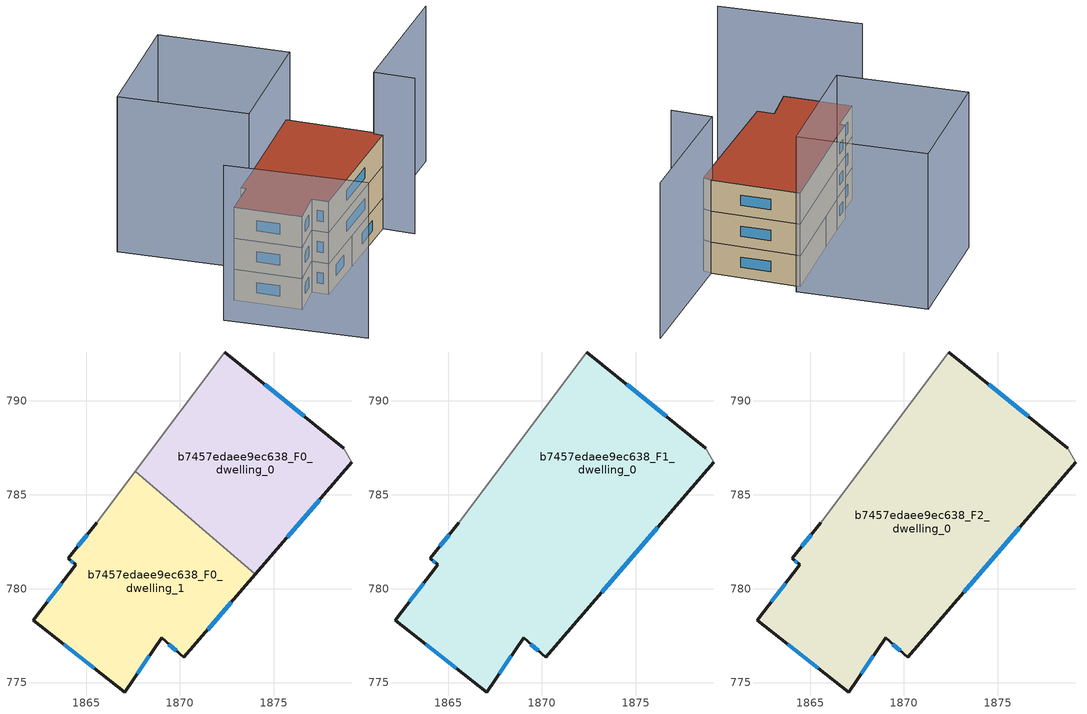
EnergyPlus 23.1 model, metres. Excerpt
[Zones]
b7457edaee9ec638_F0_dwelling_0
 floor ground (EU_floor_Construction): 1878.72,787.48 1879.16,786.73 1874.01,780.76 1867.63,786.25 1872.4,792.61 z0
 wall outside (EU_wall_Construction): 1874.01,780.76 1879.16,786.73 / 1878.72,787.48 1872.4,792.61 z0:3
 wall adiabatic (EU_wall_Construction): 1879.16,786.73 1878.72,787.48 / 1872.4,792.61 1867.63,786.25 z0:3
 wall to b7457edaee9ec638_F0_dwelling_1 (EU_wall_Construction): 1867.63,786.25 1874,780.76 z0:3
 window (EU_Window_Construction): 1875.72,782.75 1877.44,784.74 / 1876.61,789.19 1874.5,790.9 z1:2
b7457edaee9ec638_F0_dwelling_1
 floor ground (EU_floor_Construction): 1874.01,780.76 1870.21,776.36 1869.02,777.38 1867.07,774.5 1862.18,778.33 1864.46,781.27 1864.05,781.62 1865.58,783.52 1867.63,786.25 z0
 wall outside (EU_wall_Construction): 1865.58,783.52 1864.05,781.62 1864.46,781.27 1862.18,778.33 1867.07,774.5 1869.02,777.38 1870.21,776.36 1874.01,780.76 z0:3
 wall adiabatic (EU_wall_Construction): 1867.63,786.25 1865.58,783.52 z0:3
 window (EU_Window_Construction): 1871.47,777.82 1872.74,779.29 / 1869.41,777.04 1869.81,776.7 / 1867.72,775.46 1868.37,776.42 / 1863.81,777.05 1865.44,775.77 / 1863.7,780.29 1862.94,779.31 / 1864.18,781.5 1864.32,781.38 / 1865.07,782.88 1864.56,782.25 z1:2
b7457edaee9ec638_F1_dwelling_0
 floor to b7457edaee9ec638_F0_dwelling_0 (EU_floor_Construction): 1878.72,787.48 1879.16,786.73 1874,780.76 1867.63,786.25 1872.4,792.61 z3
 floor to b7457edaee9ec638_F0_dwelling_1 (EU_floor_Construction): 1874,780.76 1870.21,776.36 1869.02,777.38 1867.07,774.5 1862.18,778.33 1864.46,781.27 1864.05,781.62 1865.58,783.52 1867.63,786.25 z3
 wall outside (EU_wall_Construction): 1865.58,783.52 1864.05,781.62 1864.46,781.27 1862.18,778.33 1867.07,774.5 1869.02,777.38 1870.21,776.36 1879.16,786.73 / 1878.72,787.48 1872.4,792.61 z3:6
 wall adiabatic (EU_wall_Construction): 1872.4,792.61 1865.58,783.52 / 1879.16,786.73 1878.72,787.48 z3:6
 window (EU_Window_Construction): 1867.72,775.46 1868.37,776.42 / 1863.81,777.05 1865.44,775.77 / 1863.7,780.29 1862.94,779.31 / 1864.18,781.5 1864.32,781.38 / 1865.07,782.88 1864.56,782.25 / 1876.61,789.19 1874.5,790.9 / 1873.19,779.81 1876.18,783.27 / 1869.41,777.04 1869.81,776.7 z4:5
b7457edaee9ec638_F2_dwelling_0
 floor to b7457edaee9ec638_F1_dwelling_0 (EU_floor_Construction): 1878.72,787.48 1879.16,786.73 1870.21,776.36 1869.02,777.38 1867.07,774.5 1862.18,778.33 1864.46,781.27 1864.05,781.62 1865.58,783.52 1872.4,792.61 z6
 wall outside (EU_wall_Construction): 1865.58,783.52 1864.05,781.62 1864.46,781.27 1862.18,778.33 1867.07,774.5 1869.02,777.38 1870.21,776.36 1879.16,786.73 / 1878.72,787.48 1872.4,792.61 z6:9
 wall adiabatic (EU_wall_Construction): 1872.4,792.61 1865.58,783.52 / 1879.16,786.73 1878.72,787.48 z6:9
 window (EU_Window_Construction): 1867.72,775.46 1868.37,776.42 / 1863.81,777.05 1865.44,775.77 / 1863.7,780.29 1862.94,779.31 / 1864.18,781.5 1864.32,781.38 / 1865.07,782.88 1864.56,782.25 / 1876.61,789.19 1874.5,790.9 / 1873.19,779.81 1876.18,783.27 / 1869.41,777.04 1869.81,776.7 z7:8
 roof outside (EU_roof_Construction): 1870.21,776.36 1879.16,786.73 1878.72,787.48 1872.4,792.61 1865.58,783.52 1864.05,781.62 1864.46,781.27 1862.18,778.33 1867.07,774.5 1869.02,777.38 z9
shading: 1859.97,775 1870.44,767.33 / 1881.39,784.85 1878.53,787.25 / 1878.53,787.25 1887.27,797.63 / 1865.58,783.52 1856.09,790.68 / 1856.09,790.68 1863.59,800.62 / 1863.59,800.62 1873.08,793.46 / 1873.08,793.46 1865.58,783.52 z0:15
[Building]
EU S2 Campaign: North Axis=0; Terrain=City; Solar Distribution=FullExterior
[Site:Location]
Bologna: Latitude=44.5; Longitude=11.25; Time Zone=1; Elevation=37
[SizingPeriod:WeatherFileDays]
AnnualSizingPeriod: Begin Month=1; Begin Day of Month=1; End Month=12; End Day of Month=31; Day of Week for Start Day=Monday; Use Weather File Daylight Saving Period=No; Use Weather File Rain and Snow Indicators=No
[MATERIAL]
EU_InternalMass_Material: Roughness=MediumRough; Thickness=0.1; Conductivity=1; Density=1800; Specific Heat=900; Thermal Absorptance=0.9; Solar Absorptance=0.7; Visible Absorptance=0.7
[MATERIAL:NOMASS] Roughness=MediumRough; Thermal Absorptance=0.9; Solar Absorptance=0.7; Visible Absorptance=0.7
Name | Thermal Resistance
EU_wall_NoMass | 0.937881
EU_roof_NoMass | 0.548572
EU_floor_NoMass | 0.71348
[WINDOWMATERIAL:SIMPLEGLAZINGSYSTEM]
EU_Window_SimpleGlazing: UFactor=4.25633; Solar Heat Gain Coefficient=0.85; Visible Transmittance=0.85
[CONSTRUCTION]
EU_wall_Construction: EU_wall_NoMass
EU_roof_Construction: EU_roof_NoMass
EU_floor_Construction: EU_floor_NoMass
EU_Window_Construction: EU_Window_SimpleGlazing
EU_InternalMass_Construction: EU_InternalMass_Material
[ZONE] Type=1; Multiplier=1; Ceiling Height=autocalculate; Floor Area=autocalculate; Part of Total Floor Area=Yes
Name | Volume
b7457edaee9ec638_F0_dwelling_0 | 209.758
b7457edaee9ec638_F1_dwelling_0 | 419.517
b7457edaee9ec638_F2_dwelling_0 | 419.528
b7457edaee9ec638_F0_dwelling_1 | 209.757
[INTERNALMASS] Construction=EU_InternalMass_Construction
Name | Zone or ZoneList | Surface Area
b7457edaee9ec638_F0_dwelling_0_EU_InternalMass | b7457edaee9ec638_F0_dwelling_0 | 69.9194
b7457edaee9ec638_F0_dwelling_1_EU_InternalMass | b7457edaee9ec638_F0_dwelling_1 | 69.9173
b7457edaee9ec638_F1_dwelling_0_EU_InternalMass | b7457edaee9ec638_F1_dwelling_0 | 139.842
b7457edaee9ec638_F2_dwelling_0_EU_InternalMass | b7457edaee9ec638_F2_dwelling_0 | 139.842
[OTHEREQUIPMENT] Fuel Type=Electricity; Design Level Calculation Method=Watts/Area; Power per Zone Floor Area=1; Fraction Latent=0; Fraction Radiant=0; Fraction Lost=0; Carbon Dioxide Generation Rate=0; EndUse Subcategory=EU_Step8_InternalGains
Name | Zone or ZoneList or Space or SpaceList | Schedule
EU_Step8_InternalGain_b7457edaee9ec638_F0_dwelling_0_f000 | b7457edaee9ec638_F0_dwelling_0 | EU_Step8_GainSchedule_b7457edaee9ec638_F0_dwelling_0_f000
EU_Step8_InternalGain_b7457edaee9ec638_F0_dwelling_1_f000 | b7457edaee9ec638_F0_dwelling_1 | EU_Step8_GainSchedule_b7457edaee9ec638_F0_dwelling_1_f000
EU_Step8_InternalGain_b7457edaee9ec638_F1_dwelling_0_f000 | b7457edaee9ec638_F1_dwelling_0 | EU_Step8_GainSchedule_b7457edaee9ec638_F1_dwelling_0_f000
EU_Step8_InternalGain_b7457edaee9ec638_F2_dwelling_0_f000 | b7457edaee9ec638_F2_dwelling_0 | EU_Step8_GainSchedule_b7457edaee9ec638_F2_dwelling_0_f000
[ZONEVENTILATION:DESIGNFLOWRATE] Schedule=EU_AlwaysOn; Design Flow Rate Calculation Method=AirChanges/Hour; Air Changes per Hour=0.687892; Ventilation Type=Natural; Fan Pressure Rise=0; Fan Total Efficiency=1; Constant Term Coefficient=1; Temperature Term Coefficient=0; Velocity Term Coefficient=0; Velocity Squared Term Coefficient=0; Minimum Indoor Temperature=-100; Maximum Indoor Temperature=100; Delta Temperature=-100; Minimum Outdoor Temperature=-100; Maximum Outdoor Temperature=100; Maximum Wind Speed=40
Name | Zone or ZoneList or Space or SpaceList
EU_ConstantAir_b7457edaee9ec638_F0_dwelling_0 | b7457edaee9ec638_F0_dwelling_0
EU_ConstantAir_b7457edaee9ec638_F0_dwelling_1 | b7457edaee9ec638_F0_dwelling_1
EU_ConstantAir_b7457edaee9ec638_F1_dwelling_0 | b7457edaee9ec638_F1_dwelling_0
EU_ConstantAir_b7457edaee9ec638_F2_dwelling_0 | b7457edaee9ec638_F2_dwelling_0
[HVACTEMPLATE:THERMOSTAT] Constant Heating Setpoint=20; Constant Cooling Setpoint=50
EU_HeatOnly_b7457edaee9ec638_F0_dwelling_0; EU_HeatOnly_b7457edaee9ec638_F0_dwelling_1; EU_HeatOnly_b7457edaee9ec638_F1_dwelling_0; EU_HeatOnly_b7457edaee9ec638_F2_dwelling_0
[HVACTEMPLATE:ZONE:IDEALLOADSAIRSYSTEM] System Availability Schedule=EU_AlwaysOn; Maximum Heating Supply Air Temperature=50; Minimum Cooling Supply Air Temperature=13; Maximum Heating Supply Air Humidity Ratio=0.0156; Minimum Cooling Supply Air Humidity Ratio=0.0077; Heating Limit=NoLimit; Cooling Limit=NoLimit; Heating Availability Schedule=EU_AlwaysOn; Cooling Availability Schedule=EU_CoolingOff; Dehumidification Control Type=ConstantSensibleHeatRatio; Cooling Sensible Heat Ratio=0.7; Dehumidification Setpoint=60; Humidification Control Type=None; Humidification Setpoint=30; Outdoor Air Method=None; Outdoor Air Flow Rate per Person=0.00944; Outdoor Air Flow Rate per Zone Floor Area=0; Outdoor Air Flow Rate per Zone=0; Demand Controlled Ventilation Type=None; Outdoor Air Economizer Type=NoEconomizer; Heat Recovery Type=None; Sensible Heat Recovery Effectiveness=0.7; Latent Heat Recovery Effectiveness=0.65
Name | Template Thermostat
b7457edaee9ec638_F0_dwelling_0 | EU_HeatOnly_b7457edaee9ec638_F0_dwelling_0
b7457edaee9ec638_F0_dwelling_1 | EU_HeatOnly_b7457edaee9ec638_F0_dwelling_1
b7457edaee9ec638_F1_dwelling_0 | EU_HeatOnly_b7457edaee9ec638_F1_dwelling_0
b7457edaee9ec638_F2_dwelling_0 | EU_HeatOnly_b7457edaee9ec638_F2_dwelling_0
[SIZING:ZONE] Zone Cooling Design Supply Air Temperature Input Method=SupplyAirTemperature; Zone Cooling Design Supply Air Temperature=13; Zone Heating Design Supply Air Temperature Input Method=SupplyAirTemperature; Zone Heating Design Supply Air Temperature=50; Zone Cooling Design Supply Air Humidity Ratio=0.008; Zone Heating Design Supply Air Humidity Ratio=0.008; Cooling Design Air Flow Method=DesignDay; Cooling Design Air Flow Rate=0; Cooling Minimum Air Flow per Zone Floor Area=0.000762; Cooling Minimum Air Flow=0; Cooling Minimum Air Flow Fraction=0.2; Heating Design Air Flow Method=DesignDay; Heating Design Air Flow Rate=0; Heating Maximum Air Flow per Zone Floor Area=0.002032; Heating Maximum Air Flow=0.141576; Heating Maximum Air Flow Fraction=0.3; Account for Dedicated Outdoor Air System=No; Dedicated Outdoor Air System Control Strategy=NeutralSupplyAir; Dedicated Outdoor Air Low Setpoint Temperature for Design=autosize; Dedicated Outdoor Air High Setpoint Temperature for Design=autosize; Zone Load Sizing Method=Sensible Load Only No Latent Load; Zone Latent Cooling Design Supply Air Humidity Ratio Input Method=HumidityRatioDifference; Zone Cooling Design Supply Air Humidity Ratio Difference=0.005; Zone Latent Heating Design Supply Air Humidity Ratio Input Method=HumidityRatioDifference; Zone Humidification Design Supply Air Humidity Ratio Difference=0.005
b7457edaee9ec638_F0_dwelling_0; b7457edaee9ec638_F0_dwelling_1; b7457edaee9ec638_F1_dwelling_0; b7457edaee9ec638_F2_dwelling_0
[SCHEDULE:CONSTANT]
Name | Hourly Value
EU_AlwaysOn | 1
EU_CoolingOff | 0
[SCHEDULE:FILE] Column Number=1; Rows to Skip at Top=0; Number of Hours of Data=8760; Column Separator=Comma; Interpolate to Timestep=No; Minutes per Item=60; Adjust Schedule for Daylight Savings=Yes
Name | File
EU_Step8_GainSchedule_b7457edaee9ec638_F0_dwelling_0_f000 | ../../schedules/b7457edaee9ec638/b7457edaee9ec638_F0_dwelling_0_f000_gain.csv
EU_Step8_GainSchedule_b7457edaee9ec638_F0_dwelling_1_f000 | ../../schedules/b7457edaee9ec638/b7457edaee9ec638_F0_dwelling_1_f000_gain.csv
EU_Step8_GainSchedule_b7457edaee9ec638_F1_dwelling_0_f000 | ../../schedules/b7457edaee9ec638/b7457edaee9ec638_F1_dwelling_0_f000_gain.csv
EU_Step8_GainSchedule_b7457edaee9ec638_F2_dwelling_0_f000 | ../../schedules/b7457edaee9ec638/b7457edaee9ec638_F2_dwelling_0_f000_gain.csv
